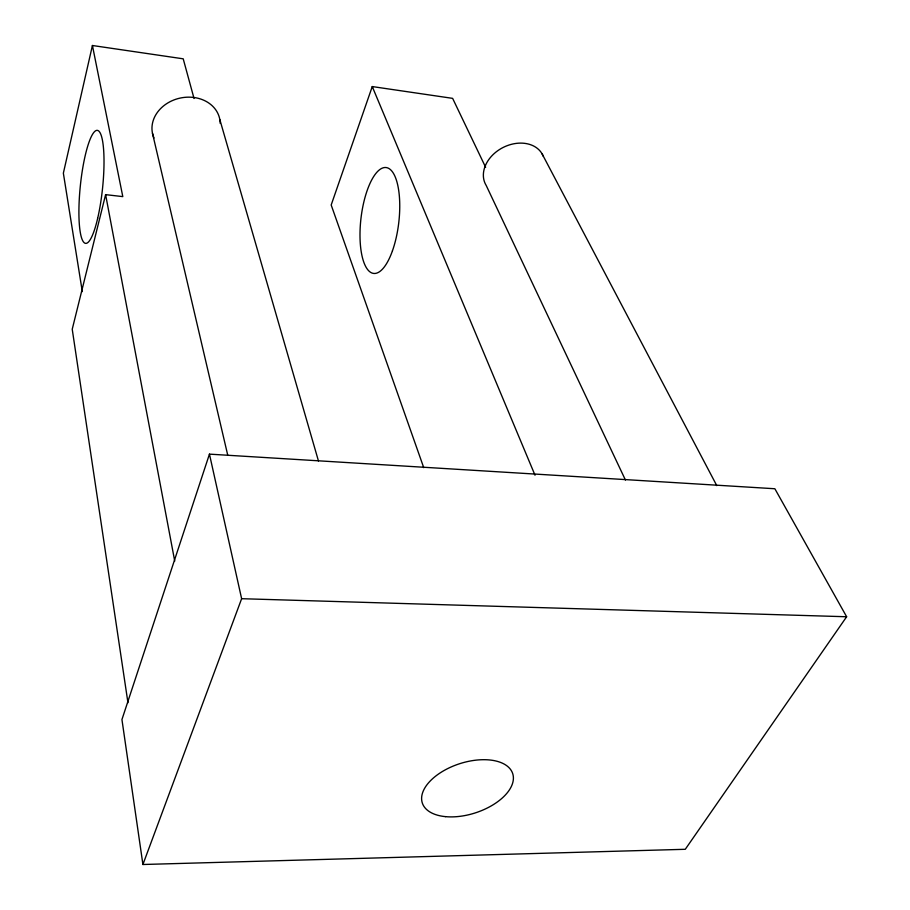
<?xml version="1.0" encoding="UTF-8"?>
<svg xmlns="http://www.w3.org/2000/svg" width="910" height="910" viewBox="0 0 910 910"><rect width="100%" height="100%" fill="white"/><g stroke="black" fill="none" stroke-linecap="round" stroke-linejoin="round"><path stroke-width="1.36" d="M194.046 98.507L183.206 58.82L92.422 45.5L63.359 173.173L82.309 291.61M92.422 45.5L122.804 196.617L105.606 194.638L72.231 329.227L127.957 702.77M209.448 454.135L121.94 719.548L142.916 864.5L685.276 849.292L846.641 616.753L774.865 488.75L209.448 454.135L241.628 598.7L142.916 864.5M485.633 167.292L452.623 98.36L372.258 86.564L331.183 205L423.741 467.672M241.628 598.7L846.641 616.753M542.144 153.961L716.784 485.633M625.454 480.059L486.19 185.435A32.112 24.513 -27.5 0 1 502.968 147.545A32.112 24.513 -27.5 0 1 543.27 156.27M372.258 86.564L535.023 475.213M219.845 119.631L318.454 460.949M152.47 133.235L227.762 455.284M105.606 194.638L174.731 561.095M153.995 137.99A34.375 28.585 -12.7 0 1 179.964 98.121A34.375 28.585 -12.7 0 1 220.197 123.35M445.456 816.634A47.525 25.81 -18 0 0 513.388 777.515A47.525 25.81 -18 0 0 443.659 770.759A47.525 25.81 -18 0 0 445.456 816.634M392.438 250.841A53.292 19.008 -83.3 0 0 386.887 167.69A53.292 19.008 -83.3 0 0 360.246 242.879A53.292 19.008 -83.3 0 0 392.438 250.841M97.677 218.263A56.784 11.17 -84.1 0 0 97.757 130.46A56.784 11.17 -84.1 0 0 78.908 211.78A56.784 11.17 -84.1 0 0 97.677 218.263"/></g></svg>
